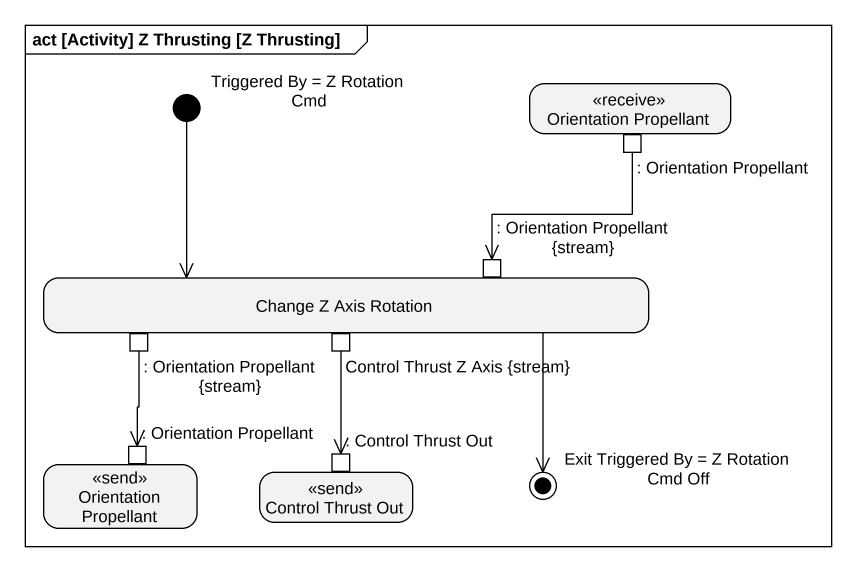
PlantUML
@startuml
mainframe act [Activity] Z Thrusting [Z Thrusting]
hide empty description
state "Orientation Propellant" as Orientation_Propellant <<receive>> {
  state ": Orientation Propellant" as Orientation_Propellant_2 <<outputPin>>
}
state "Triggered By = Z Rotation Cmd" as Triggered_By_Z_Rotation_Cmd <<start>>
state "Change Z Axis Rotation" as Change_Z_Axis_Rotation {
  state ": Orientation Propellant {stream}" as Orientation_Propellant_3 <<inputPin>>
  state ": Orientation Propellant {stream}" as Orientation_Propellant_4 <<outputPin>>
  state "Control Thrust Z Axis {stream}" as Control_Thrust_Z_Axis_stream <<outputPin>>
}
state "Orientation Propellant" as Orientation_Propellant_5 <<send>> {
  state ": Orientation Propellant" as Orientation_Propellant_6 <<inputPin>>
}
state "Control Thrust Out" as Control_Thrust_Out <<send>> {
  state ": Control Thrust Out" as Control_Thrust_Out_2 <<inputPin>>
}
state "Exit Triggered By = Z Rotation Cmd Off" as Exit_Triggered_By_Z <<end>>
Triggered_By_Z_Rotation_Cmd --> Change_Z_Axis_Rotation
Orientation_Propellant_2 --> Orientation_Propellant_3
Change_Z_Axis_Rotation --> Exit_Triggered_By_Z
Orientation_Propellant_4 --> Orientation_Propellant_6
Control_Thrust_Z_Axis_stream --> Control_Thrust_Out_2
@enduml
